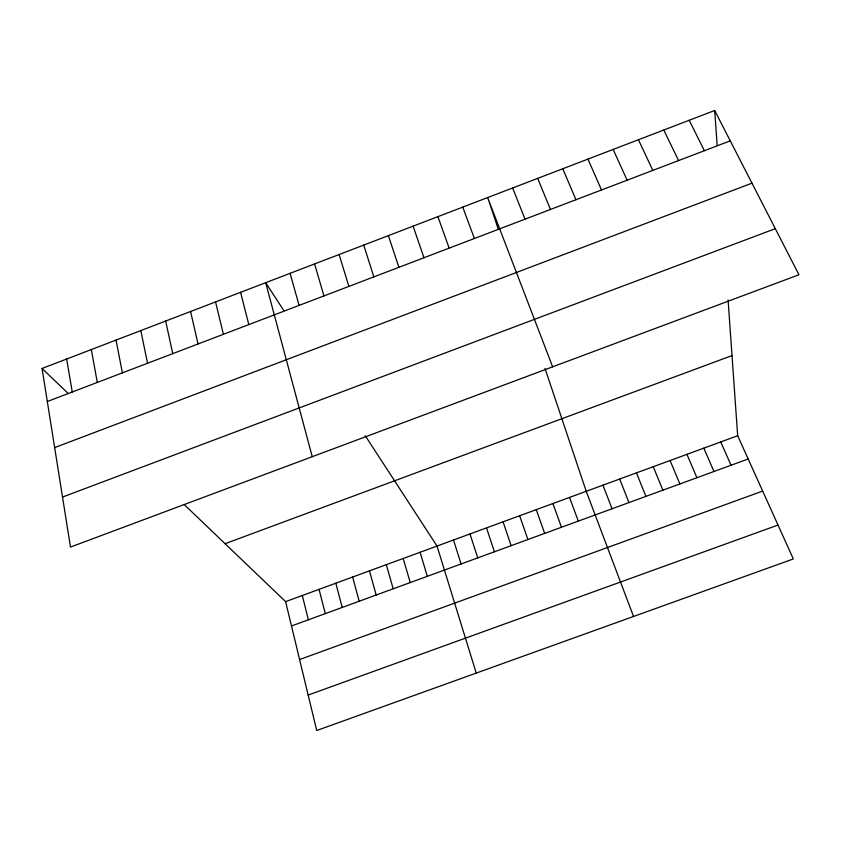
<?xml version="1.0" encoding="UTF-8"?>
<svg xmlns="http://www.w3.org/2000/svg" width="841" height="841" viewBox="0 0 841 841"><rect width="100%" height="100%" fill="white"/><g stroke="black" fill="none" stroke-linecap="round" stroke-linejoin="round"><path stroke-width="1.26" d="M42.05 368.453L714.692 110.497L798.95 274.755L70.486 547.071L42.05 368.453L67.732 393.041M47.317 401.514L730.261 140.836M54.654 447.601L751.97 183.17M62.528 497.052L775.307 228.668M225.094 543.696L732.006 355.585M184.211 504.558L285.614 601.63L737.673 435.722L728.085 300.027M291.491 625.988L748.175 458.986M299.596 659.544L762.661 491.07M308.174 695.065L777.999 525.047M283.806 310.56L265.682 282.692L312.242 456.695M365.225 435.701L437.026 546.061L476.237 673.084M689.221 120.274L704.38 150.718M663.801 130.019L678.561 160.568M638.456 139.743L652.816 170.397M613.163 149.435L627.123 180.205M737.673 435.722L793.315 558.95L316.731 730.503L285.614 601.63M720.726 441.935L731.06 465.241M587.943 159.107L601.504 189.982M703.822 448.148L713.967 471.496M686.939 454.34L696.916 477.73M562.776 168.757L575.959 199.738M670.077 460.532L679.885 483.953M537.683 178.387L550.466 209.462M653.257 466.702L662.876 490.177M636.458 472.863L645.909 496.379M512.642 187.985L525.036 219.165M619.68 479.023L628.963 502.582M602.944 485.162L612.048 508.763M552.642 366.823L487.675 197.561L498.135 228.752M633.536 616.464L586.23 491.302L545.021 368.474M462.76 207.117L474.387 238.508M569.536 497.43L578.303 521.105M552.884 503.538L561.473 527.254M437.909 216.642L449.147 248.137M536.243 509.646L544.663 533.404M519.643 515.743L527.896 539.533M413.12 226.155L423.98 257.745M503.065 521.819L511.149 545.662M486.519 527.896L494.424 551.78M388.395 235.638L398.876 267.322M469.993 533.961L477.741 557.877M363.733 245.088L373.835 276.878M453.499 540.017L461.078 563.975M339.123 254.529L348.857 286.413M420.09 552.274L427.323 576.316M403.186 558.487L410.25 582.561M314.587 263.937L323.943 295.927M386.303 564.679L393.189 588.795M290.103 273.325L299.081 305.42M369.451 570.86L376.169 595.018M352.621 577.042L359.181 601.231M335.832 583.202L342.213 607.433M319.065 589.352L325.278 613.625M240.579 292.321L248.81 324.605M302.318 595.502L308.374 619.817M215.548 301.919L223.401 334.308M190.571 311.496L198.045 343.98M165.656 321.052L172.762 353.63M140.815 330.576L147.543 363.259M116.026 340.09L122.397 372.857M91.312 349.562L97.304 382.434M66.649 359.023L72.273 391.99M714.692 110.497L717.142 145.146"/></g></svg>
